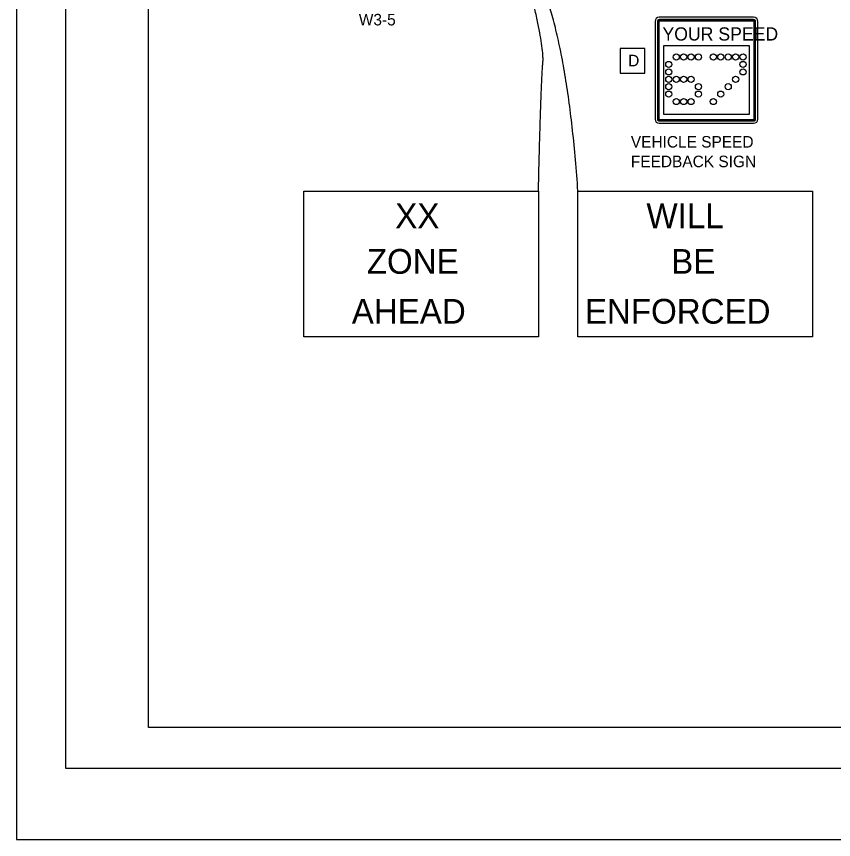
# Model space of a CAD drawing. Extents: x -893 to 867, y -474 to 712.
# Drawn here: x -893.5 to -398.1, y -474 to 24.8 of the extents above; entities that cross this region are included whole.
import ezdxf

# ---------------------------------------------------------------- set-up
doc = ezdxf.new("R2010")
doc.units = 0
for name, color, linetype in [('border_PLOTTING-ELEMENTS', 7, 'Continuous'), ('border_rw_22x34_Cut_Lines', 7, 'Continuous'), ('border_SHEET', 7, 'Continuous'), ('tcd_SIGN-ROADSIDE', 7, 'Continuous'), ('tcd_SIGN-ROADSIDE-anno', 7, 'Continuous')]:
    doc.layers.add(name, color=color, linetype=linetype)

msp = doc.modelspace()

# ---------------------------------------------------------------- linework, layer by layer
at = {"layer": 'border_PLOTTING-ELEMENTS'}
for points in [[(-893.45, -474.04), (866.55, -474.04), (866.55, 711.96), (-893.45, 711.96)], [(-863.45, 668.96), (836.55, 668.96), (836.55, -431.04), (-863.45, -431.04)]]:
    msp.add_lwpolyline(points, close=True, dxfattribs=at)
at = {"layer": 'border_rw_22x34_Cut_Lines'}
msp.add_lwpolyline([(-863.45, 668.96), (836.55, 668.96), (836.55, -431.04), (-863.45, -431.04)], close=True, dxfattribs=at)
at = {"layer": 'border_SHEET'}
for p, q in [((-813.45, -406.04), (-813.45, 643.96)), ((811.55, -406.04), (-813.45, -406.04))]:
    msp.add_line(p, q, dxfattribs=at)
at = {"layer": 'tcd_SIGN-ROADSIDE'}
for points in [[(-506.32, 21.75), (-506.32, -37.31)], [(-504.89, 21.75), (-504.89, -37.31)], [(-504.42, 21.75), (-504.42, -37.31)], [(-503.94, 21.76), (-503.94, -37.32)], [(-446.53, 24.37), (-503.7, 24.37)], [(-446.53, 22.94), (-503.7, 22.94)], [(-446.53, 22.46), (-503.7, 22.46)], [(-446.53, 21.99), (-503.7, 21.99)], [(-446.29, -37.32), (-446.29, 21.75)], [(-445.81, -37.32), (-445.81, 21.75)], [(-445.34, -37.31), (-445.34, 21.75)], [(-443.91, -37.31), (-443.91, 21.75)], [(-503.7, -37.55), (-446.52, -37.55)], [(-503.7, -38.02), (-446.53, -38.02)], [(-503.7, -38.5), (-446.53, -38.5)], [(-503.7, -39.92), (-446.53, -39.92)]]:
    msp.add_lwpolyline(points, dxfattribs=at)
for points in [[(-500.97, 7.22), (-449.3, 7.22), (-449.3, -34.49), (-500.97, -34.49)], [(-719.22, -81.07), (-576.99, -81.07), (-576.99, -169.4), (-719.22, -169.4)], [(-553.04, -81.07), (-410.82, -81.07), (-410.82, -169.4), (-553.04, -169.4)]]:
    msp.add_lwpolyline(points, close=True, dxfattribs=at)
for centre in [(-493.46, 0.26), (-488.96, 0.26), (-484.46, 0.26), (-479.96, 0.26), (-470.96, 0.26), (-466.46, 0.26), (-461.96, 0.26), (-457.46, 0.26), (-452.96, 0.26), (-497.96, -4.24), (-452.96, -4.24), (-497.96, -8.74), (-452.96, -8.74), (-497.96, -13.24), (-493.46, -13.24), (-488.96, -13.24), (-484.46, -13.24), (-457.46, -13.24), (-497.96, -17.74), (-479.96, -17.74), (-461.96, -17.74), (-497.96, -22.24), (-493.46, -26.74), (-488.96, -26.74), (-484.46, -26.74), (-479.96, -22.24), (-470.96, -26.74), (-466.46, -22.24)]:
    msp.add_circle(centre, 1.86, dxfattribs=at)
for centre, radius, start, end in [((-503.7, 21.75), 2.62, 90, 180), ((-503.7, 21.75), 1.19, 90, 180), ((-503.7, 21.75), 0.714, 90, 180), ((-503.7, 21.75), 0.238, 90, 180), ((-503.7, 21.75), 0.238, 90, 180), ((-446.53, 21.75), 2.62, 0, 90), ((-446.53, 21.75), 1.19, 0, 90), ((-446.53, 21.75), 0.714, 0, 90), ((-446.53, 21.75), 0.238, 0, 90), ((-446.53, 21.75), 0.238, 0, 90), ((-503.7, -37.31), 2.62, 180, 270), ((-503.7, -37.31), 1.19, 180, 270), ((-503.7, -37.31), 0.714, 180, 270), ((-503.7, -37.31), 0.238, 180, 270), ((-503.7, -37.31), 0.238, 180, 270), ((-446.53, -37.31), 0.714, 270, 360), ((-446.53, -37.31), 1.19, 270, 360), ((-446.53, -37.31), 2.62, 270, 360), ((-446.53, -37.31), 0.238, 270, 360), ((-446.53, -37.31), 0.238, 270, 360)]:
    msp.add_arc(centre, radius, start, end, dxfattribs=at)
at = {"layer": 'tcd_SIGN-ROADSIDE-anno'}
msp.add_lwpolyline([(-527.5, 5.49), (-527.5, -9.51), (-512.5, -9.51), (-512.5, 5.49)], close=True, dxfattribs=at)
for points in [[(-553.04, -81.07), (-557.9, -10.97), (-581.16, 67.72), (-614.67, 110.66), (-628.51, 129.23), (-645.25, 142.01)], [(-576.99, -81.07), (-575.51, -16.21), (-573.07, 10.32), (-591.25, 76.56)]]:
    msp.add_open_spline(points, degree=2, dxfattribs=at)

# ---------------------------------------------------------------- texts
at = {"layer": 'tcd_SIGN-ROADSIDE'}
for s, height, p in [('W3-5', 7, (-685.89, 19.42)), ('YOUR SPEED', 8, (-501.81, 10.25)), ('XX', 15, (-663.81, -103.48)), ('WILL', 15, (-511.51, -103.48)), ('ZONE', 15, (-681.06, -131.12)), ('BE', 15, (-496.51, -131.12)), ('AHEAD', 15, (-690.15, -161.35)), ('ENFORCED', 15, (-548.84, -161.35))]:
    msp.add_text(s, height=height, dxfattribs=at).set_placement(p)
at = {"layer": 'tcd_SIGN-ROADSIDE-anno'}
for s, p in [('D', (-522.58, -5.38)), ('VEHICLE SPEED', (-520.96, -54.62)), ('FEEDBACK SIGN', (-520.96, -66.52))]:
    msp.add_text(s, height=7, dxfattribs=at).set_placement(p)

doc.saveas('drawing.dxf')
